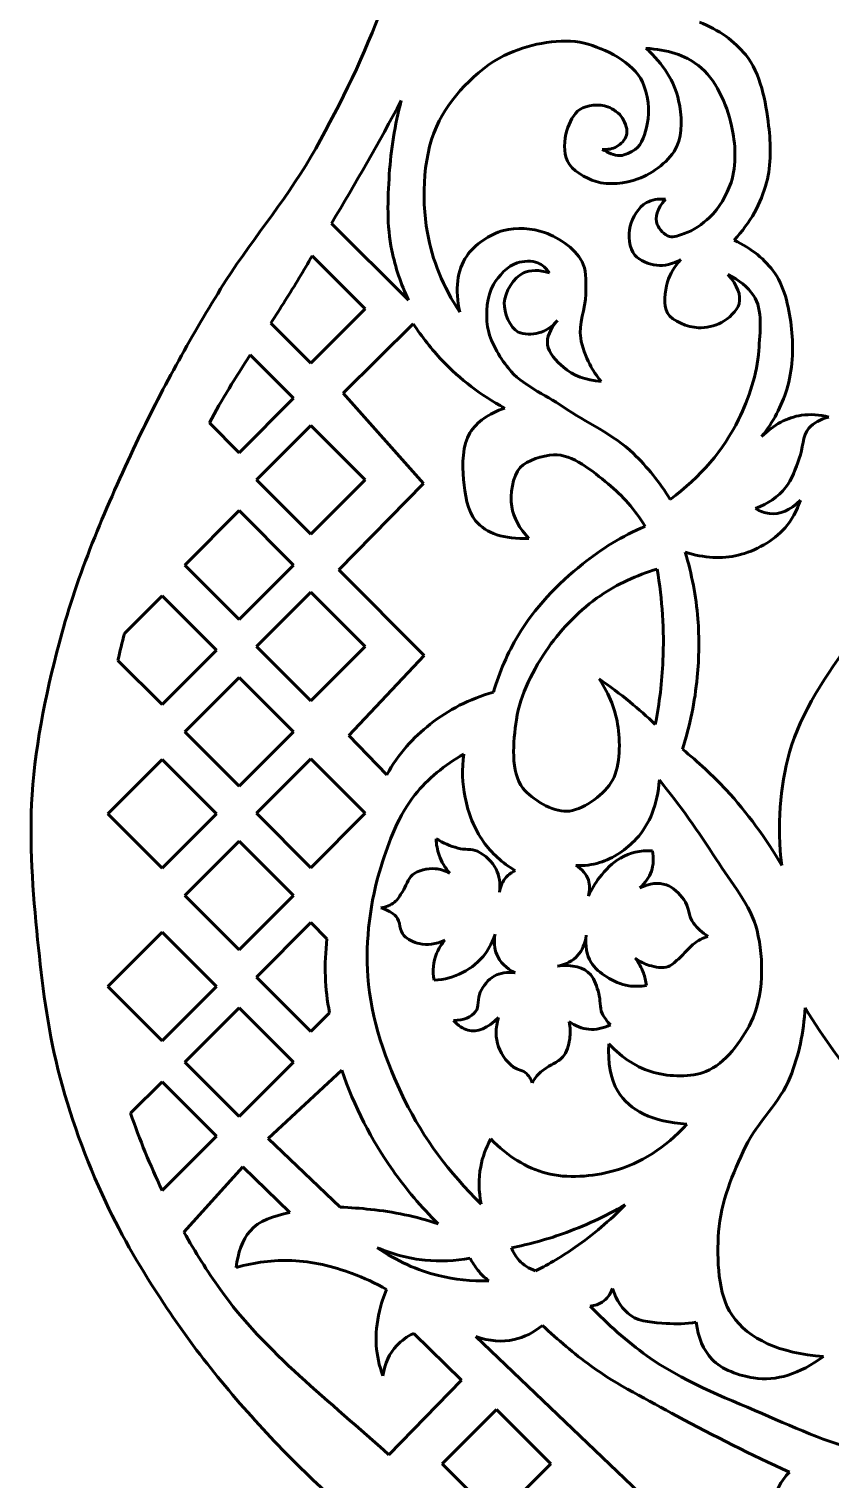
# Model space of a CAD drawing. Header units: millimetres. Extents: x -133 to 552, y -80 to 418.
# Drawn here: x 283.8 to 381.1, y 97.1 to 273.1 of the extents above; entities that cross this region are included whole.
import ezdxf

# ---------------------------------------------------------------- set-up
doc = ezdxf.new("R2010")
doc.units = ezdxf.units.MM
doc.linetypes.add('K5LT32769', pattern=[0])

msp = doc.modelspace()

# ---------------------------------------------------------------- linework, layer by layer
at = {"color": 30, "linetype": 'K5LT32769', "lineweight": 60, "true_color": 0xff8000}
for p, q in [((329.803, 240.208), (320.453, 249.509)), ((324.542, 239.162), (318.12, 245.584)), ((317.942, 232.563), (324.542, 239.162)), ((317.942, 232.563), (313.091, 237.414)), ((330.382, 237.356), (321.856, 228.912)), ((315.854, 228.299), (310.591, 233.562)), ((321.856, 228.912), (331.618, 217.966)), ((309.254, 221.7), (315.854, 228.299)), ((309.254, 221.7), (305.64, 225.314)), ((311.343, 218.4), (317.942, 224.999)), ((324.542, 218.4), (317.942, 224.999)), ((317.942, 211.8), (311.343, 218.4)), ((317.942, 211.8), (324.542, 218.4)), ((331.618, 217.966), (321.346, 207.497)), ((302.655, 208.064), (309.254, 214.663)), ((315.854, 208.064), (309.254, 214.663)), ((309.254, 201.464), (302.655, 208.064)), ((309.254, 201.464), (315.854, 208.064)), ((321.346, 207.497), (331.681, 197.091)), ((295.341, 199.743), (299.921, 204.323)), ((306.521, 197.724), (299.921, 204.323)), ((311.343, 198.164), (317.942, 204.764)), ((324.542, 198.164), (317.942, 204.764)), ((299.921, 191.124), (306.521, 197.724)), ((317.942, 191.565), (311.343, 198.164)), ((317.942, 191.565), (324.542, 198.164)), ((299.921, 191.124), (294.551, 196.494)), ((331.681, 197.091), (322.54, 187.384)), ((302.655, 187.824), (309.254, 194.424)), ((315.854, 187.824), (309.254, 194.424)), ((309.254, 181.225), (302.655, 187.824)), ((309.254, 181.225), (315.854, 187.824)), ((322.54, 187.384), (327.174, 182.591)), ((293.321, 177.853), (299.921, 184.453)), ((306.521, 177.853), (299.921, 184.453)), ((311.343, 177.925), (317.942, 184.524)), ((324.542, 177.925), (317.942, 184.524)), ((299.921, 171.253), (293.321, 177.853)), ((299.921, 171.253), (306.521, 177.853)), ((317.942, 171.325), (311.343, 177.925)), ((317.942, 171.325), (324.542, 177.925)), ((302.655, 167.954), (309.254, 174.553)), ((315.854, 167.954), (309.254, 174.553)), ((309.254, 161.354), (302.655, 167.954)), ((309.254, 161.354), (315.854, 167.954)), ((311.343, 158.054), (317.942, 164.654)), ((319.911, 162.685), (317.942, 164.654)), ((293.321, 156.916), (299.921, 163.516)), ((306.521, 156.916), (299.921, 163.516)), ((299.921, 150.316), (293.321, 156.916)), ((299.921, 150.316), (306.521, 156.916)), ((317.942, 151.454), (311.343, 158.054)), ((302.655, 147.716), (309.254, 154.316)), ((315.854, 147.716), (309.254, 154.316)), ((317.942, 151.454), (320.215, 153.727)), ((309.254, 141.116), (302.655, 147.716)), ((309.254, 141.116), (315.854, 147.716)), ((312.793, 138.436), (321.691, 146.746)), ((296.082, 141.513), (299.921, 145.352)), ((306.521, 138.753), (299.921, 145.352)), ((299.921, 132.153), (306.521, 138.753)), ((321.507, 130.123), (312.793, 138.436)), ((302.551, 127.097), (309.689, 135.024)), ((309.689, 135.024), (315.395, 129.462)), ((330.438, 114.8), (336.248, 109.138)), ((380.324, 74.01), (337.968, 114.419)), ((327.423, 100.051), (336.248, 109.138)), ((333.874, 98.97), (340.474, 105.57)), ((347.074, 98.97), (340.474, 105.57)), ((340.474, 92.37), (333.874, 98.97)), ((340.474, 92.37), (347.074, 98.97))]:
    msp.add_line(p, q, dxfattribs=at)
for points, knots in [([(326.597, 316.966), (327.893, 313.86), (328.865, 310.69), (329.512, 307.454), (330.164, 304.189), (330.386, 300.798), (330.477, 297.462), (330.579, 293.719), (330.57, 289.876), (329.912, 286.212), (329.218, 282.349), (327.671, 278.601), (326.265, 274.91), (323.99, 268.94), (321.132, 263.129), (317.942, 257.598), (314.72, 252.011), (310.388, 247.072), (307, 241.57), (303.26, 235.497), (299.767, 229.215), (296.726, 222.768), (293.219, 215.335), (289.897, 207.663), (287.736, 199.754), (285.995, 193.384), (284.569, 186.761), (284.14, 180.182), (283.76, 174.358), (284.224, 168.413), (284.808, 162.582), (285.335, 157.313), (285.985, 151.983), (287.274, 146.862), (288.663, 141.34), (290.637, 135.864), (293.068, 130.711), (295.072, 126.465), (297.513, 122.368), (300.096, 118.443), (304.148, 112.285), (308.931, 106.505), (314.028, 101.183), (318.843, 96.154), (324.152, 91.496), (329.686, 87.251), (333.158, 84.587), (337.549, 82.867), (340.474, 79.73), (343.298, 76.701), (345.703, 72.763), (347.07, 68.88), (348.813, 63.929), (348.886, 57.986), (348.241, 52.729), (347.595, 47.464), (346.087, 41.696), (343.186, 37.318), (340.863, 33.811), (337.441, 30.546), (333.878, 28.256), (330.02, 25.777), (325.223, 24.21), (320.686, 23.386), (315.793, 22.497), (310.351, 22.384), (305.521, 23.509), (301.746, 24.388), (297.623, 25.758), (294.61, 28.133), (292.156, 30.066), (290.115, 32.552), (288.488, 35.591)], [0, 0, 0, 0, 1, 1, 1, 2, 2, 2, 3, 3, 3, 4, 4, 4, 5, 5, 5, 6, 6, 6, 7, 7, 7, 8, 8, 8, 9, 9, 9, 10, 10, 10, 11, 11, 11, 12, 12, 12, 13, 13, 13, 14, 14, 14, 15, 15, 15, 16, 16, 16, 17, 17, 17, 18, 18, 18, 19, 19, 19, 20, 20, 20, 21, 21, 21, 22, 22, 22, 23, 23, 23, 24, 24, 24, 24]), ([(365.084, 273.968), (367.467, 273.008), (369.344, 271.677), (370.714, 269.974), (372.506, 267.748), (373.154, 264.331), (373.493, 261.387), (373.753, 259.139), (373.809, 256.661), (373.245, 254.501), (372.586, 251.98), (371.273, 249.643), (369.304, 247.49)], [0, 0, 0, 0, 1, 1, 1, 2, 2, 2, 3, 3, 3, 4, 4, 4, 4]), ([(336.023, 238.741), (333.986, 241.858), (332.675, 245.077), (332.091, 248.399), (331.324, 252.753), (331.554, 258.192), (333.534, 261.989), (335.249, 265.276), (338.605, 268.719), (342.047, 270.203), (344.706, 271.349), (348.336, 272.078), (351.107, 271.397), (353.677, 270.766), (357.084, 269.053), (358.176, 266.718), (358.842, 265.294), (359.136, 263.198), (358.764, 261.583), (358.517, 260.514), (358.159, 259.077), (357.28, 258.504), (356.794, 258.188), (356.077, 257.781), (355.47, 257.753), (354.751, 257.719), (354.027, 258.114), (353.297, 258.504)], [0, 0, 0, 0, 1, 1, 1, 2, 2, 2, 3, 3, 3, 4, 4, 4, 5, 5, 5, 6, 6, 6, 7, 7, 7, 8, 8, 8, 9, 9, 9, 9]), ([(353.297, 258.504), (353.978, 258.456), (354.563, 258.572), (355.054, 258.853), (355.552, 259.138), (356.102, 259.702), (356.254, 260.22), (356.431, 260.824), (356.124, 261.722), (355.771, 262.287), (355.389, 262.898), (354.622, 263.44), (353.953, 263.688), (352.967, 264.053), (351.427, 263.916), (350.586, 263.354), (349.845, 262.859), (349.303, 261.731), (349.019, 260.82), (348.662, 259.679), (348.586, 258.085), (349.069, 257.086), (349.621, 255.943), (351.273, 255.026), (352.553, 254.618), (354.08, 254.133), (356.12, 254.385), (357.638, 254.935), (359.475, 255.601), (361.586, 257.181), (362.372, 258.886), (363.081, 260.422), (362.953, 262.707), (362.572, 264.438), (362.06, 266.767), (360.737, 268.878), (358.605, 270.773)], [0, 0, 0, 0, 1, 1, 1, 2, 2, 2, 3, 3, 3, 4, 4, 4, 5, 5, 5, 6, 6, 6, 7, 7, 7, 8, 8, 8, 9, 9, 9, 10, 10, 10, 11, 11, 11, 12, 12, 12, 12]), ([(358.605, 270.773), (361.199, 270.641), (363.325, 269.946), (364.983, 268.685), (367.039, 267.122), (368.403, 264.01), (368.993, 261.391), (369.48, 259.226), (369.626, 256.61), (368.924, 254.512), (368.415, 252.993), (367.503, 251.376), (366.331, 250.26), (365.471, 249.441), (364.393, 248.662), (363.254, 248.289), (362.683, 248.103), (361.979, 247.805), (361.456, 247.944), (360.863, 248.101), (360.188, 248.843), (359.97, 249.395), (359.631, 250.255), (359.965, 251.281), (360.972, 252.472)], [0, 0, 0, 0, 1, 1, 1, 2, 2, 2, 3, 3, 3, 4, 4, 4, 5, 5, 5, 6, 6, 6, 7, 7, 7, 8, 8, 8, 8]), ([(328.911, 264.433), (328.147, 261.474), (327.667, 258.496), (327.473, 255.5), (327.274, 252.433), (327.147, 249.233), (327.772, 246.241), (328.201, 244.185), (328.878, 242.174), (329.803, 240.208)], [0, 0, 0, 0, 1, 1, 1, 2, 2, 2, 3, 3, 3, 3]), ([(360.972, 252.472), (360.075, 252.531), (359.307, 252.389), (358.668, 252.046), (357.72, 251.537), (356.923, 250.24), (356.68, 249.194), (356.431, 248.122), (356.579, 246.484), (357.256, 245.679), (357.812, 245.018), (358.992, 244.536), (359.907, 244.44), (360.853, 244.341), (361.832, 244.581), (362.845, 245.161)], [0, 0, 0, 0, 1, 1, 1, 2, 2, 2, 3, 3, 3, 4, 4, 4, 5, 5, 5, 5]), ([(353.165, 230.353), (352.624, 231.005), (352.163, 231.696), (351.783, 232.427), (351.271, 233.411), (350.865, 234.519), (350.688, 235.596), (350.403, 237.329), (351.298, 239.165), (351.293, 240.955), (351.29, 242.153), (351.412, 243.518), (351.005, 244.556), (350.32, 246.302), (348.126, 247.778), (346.309, 248.416), (344.817, 248.94), (342.845, 249.085), (341.325, 248.675), (339.668, 248.228), (337.788, 246.938), (336.86, 245.564), (335.688, 243.828), (335.409, 241.554), (336.023, 238.741)], [0, 0, 0, 0, 1, 1, 1, 2, 2, 2, 3, 3, 3, 4, 4, 4, 5, 5, 5, 6, 6, 6, 7, 7, 7, 8, 8, 8, 8]), ([(369.304, 247.49), (371.435, 246.483), (373.079, 245.149), (374.233, 243.487), (375.52, 241.635), (376.019, 239.015), (376.273, 236.711), (376.537, 234.317), (376.387, 231.678), (375.685, 229.382), (375.066, 227.355), (374.052, 225.442), (372.643, 223.644)], [0, 0, 0, 0, 1, 1, 1, 2, 2, 2, 3, 3, 3, 4, 4, 4, 4]), ([(318.12, 245.584), (317.591, 244.696), (317.063, 243.808), (316.536, 242.92), (315.432, 241.061), (314.268, 239.234), (313.091, 237.414)], [0, 0, 0, 0, 1, 1, 1, 2, 2, 2, 2]), ([(361.549, 216.036), (360.261, 218.109), (358.773, 219.962), (357.083, 221.596), (354.656, 223.941), (351.37, 225.337), (348.556, 227.271), (346.33, 228.8), (343.552, 229.876), (341.93, 231.938), (340.801, 233.373), (339.663, 235.204), (339.395, 236.979), (339.149, 238.608), (339.286, 240.707), (340.115, 242.107), (340.736, 243.154), (341.811, 244.383), (342.967, 244.729), (343.724, 244.955), (344.775, 245.048), (345.502, 244.729), (346.024, 244.499), (346.485, 244.106), (346.885, 243.547)], [0, 0, 0, 0, 1, 1, 1, 2, 2, 2, 3, 3, 3, 4, 4, 4, 5, 5, 5, 6, 6, 6, 7, 7, 7, 8, 8, 8, 8]), ([(362.845, 245.161), (362.061, 244.315), (361.524, 243.403), (361.232, 242.424), (360.885, 241.261), (360.691, 239.567), (361.232, 238.65), (361.826, 237.642), (363.669, 236.926), (364.977, 236.864), (365.88, 236.821), (366.973, 237.054), (367.771, 237.498), (368.64, 237.981), (369.68, 238.919), (369.903, 239.774), (370.174, 240.813), (369.722, 241.994), (368.549, 243.317)], [0, 0, 0, 0, 1, 1, 1, 2, 2, 2, 3, 3, 3, 4, 4, 4, 5, 5, 5, 6, 6, 6, 6]), ([(346.885, 243.547), (345.636, 243.905), (344.589, 243.895), (343.745, 243.519), (342.585, 243.001), (341.457, 241.144), (341.412, 239.889), (341.371, 238.745), (342.09, 236.84), (343.111, 236.345), (343.756, 236.033), (344.827, 236.034), (345.589, 236.23), (346.425, 236.446), (347.184, 236.945), (347.865, 237.728)], [0, 0, 0, 0, 1, 1, 1, 2, 2, 2, 3, 3, 3, 4, 4, 4, 5, 5, 5, 5]), ([(368.549, 243.317), (369.927, 242.654), (370.964, 241.809), (371.66, 240.782), (372.825, 239.064), (372.449, 236.291), (372.294, 234.098), (372.093, 231.255), (371.095, 228.294), (369.845, 225.744), (368.012, 222.003), (365.247, 218.767), (361.549, 216.036)], [0, 0, 0, 0, 1, 1, 1, 2, 2, 2, 3, 3, 3, 4, 4, 4, 4]), ([(375.079, 171.582), (374.501, 176.44), (374.821, 181.031), (376.039, 185.357), (377.414, 190.238), (380.556, 194.829), (383.595, 198.983), (387.081, 203.746), (391.504, 208.029), (396.106, 211.741), (401.091, 215.762), (407.198, 218.347), (412.581, 221.899), (415.926, 224.105), (420.246, 225.553), (422.491, 228.711), (423.728, 230.452), (425.21, 232.675), (425.238, 234.742), (425.259, 236.322), (424.761, 237.935), (423.744, 239.581)], [0, 0, 0, 0, 1, 1, 1, 2, 2, 2, 3, 3, 3, 4, 4, 4, 5, 5, 5, 6, 6, 6, 7, 7, 7, 7]), ([(347.865, 237.728), (346.964, 236.692), (346.561, 235.712), (346.655, 234.79), (346.753, 233.824), (347.782, 232.778), (348.585, 232.082), (349.767, 231.057), (351.293, 230.481), (353.165, 230.353)], [0, 0, 0, 0, 1, 1, 1, 2, 2, 2, 3, 3, 3, 3]), ([(330.382, 237.356), (331.427, 235.735), (332.599, 234.242), (333.898, 232.878), (336.068, 230.598), (338.591, 228.677), (341.468, 227.115)], [0, 0, 0, 0, 1, 1, 1, 2, 2, 2, 2]), ([(341.468, 227.115), (339.506, 226.447), (338.101, 225.444), (337.252, 224.104), (336.314, 222.623), (336.319, 220.288), (336.478, 218.427), (336.622, 216.738), (336.952, 214.618), (337.941, 213.438), (339.234, 211.894), (341.384, 211.177), (344.392, 211.287)], [0, 0, 0, 0, 1, 1, 1, 2, 2, 2, 3, 3, 3, 4, 4, 4, 4]), ([(380.802, 226.029), (379.775, 225.759), (378.969, 225.31), (378.382, 224.681), (377.559, 223.8), (377.677, 222.184), (377.206, 220.982), (376.733, 219.775), (376.341, 218.426), (375.547, 217.456), (374.64, 216.348), (373.418, 215.507), (371.883, 214.932)], [0, 0, 0, 0, 1, 1, 1, 2, 2, 2, 3, 3, 3, 4, 4, 4, 4]), ([(372.643, 223.644), (374.123, 225.118), (375.737, 225.982), (377.483, 226.237), (378.54, 226.391), (379.647, 226.322), (380.802, 226.029)], [0, 0, 0, 0, 1, 1, 1, 2, 2, 2, 2]), ([(344.392, 211.287), (343.229, 212.512), (342.541, 213.802), (342.328, 215.158), (342.093, 216.655), (342.402, 218.84), (343.36, 219.889), (344.217, 220.827), (346.082, 221.358), (347.403, 221.438), (349.692, 221.575), (352.117, 219.46), (354.027, 217.911), (355.765, 216.5), (357.256, 214.78), (358.5, 212.749)], [0, 0, 0, 0, 1, 1, 1, 2, 2, 2, 3, 3, 3, 4, 4, 4, 5, 5, 5, 5]), ([(377.345, 215.935), (376.9, 214.643), (376.278, 213.525), (375.478, 212.582), (374.109, 210.966), (371.848, 209.751), (369.808, 209.263), (367.809, 208.784), (365.666, 208.9), (363.378, 209.609)], [0, 0, 0, 0, 1, 1, 1, 2, 2, 2, 3, 3, 3, 3]), ([(371.883, 214.932), (372.451, 214.589), (373.016, 214.381), (373.576, 214.31), (374.852, 214.148), (376.108, 214.689), (377.345, 215.935)], [0, 0, 0, 0, 1, 1, 1, 2, 2, 2, 2]), ([(358.5, 212.749), (355.657, 211.588), (353.217, 209.997), (350.93, 208.19), (347.902, 205.798), (345.057, 202.816), (343.089, 199.505), (341.829, 197.386), (340.833, 195.096), (340.102, 192.636)], [0, 0, 0, 0, 1, 1, 1, 2, 2, 2, 3, 3, 3, 3]), ([(363.378, 209.609), (364.172, 206.946), (364.679, 204.259), (364.9, 201.546), (365.09, 199.199), (365.052, 196.793), (364.828, 194.449), (364.547, 191.5), (363.949, 188.585), (363.036, 185.703)], [0, 0, 0, 0, 1, 1, 1, 2, 2, 2, 3, 3, 3, 3]), ([(359.954, 207.567), (357.429, 206.821), (355.135, 205.746), (353.072, 204.341), (350.651, 202.692), (348.433, 200.433), (346.764, 198.033), (344.975, 195.46), (343.334, 192.341), (342.893, 189.288), (342.508, 186.621), (342.138, 182.886), (343.681, 180.972), (344.79, 179.598), (347.259, 178.135), (348.986, 178.177), (350.825, 178.221), (353.308, 180.004), (354.362, 181.617), (355.484, 183.335), (355.511, 186.181), (355.222, 188.356), (354.954, 190.376), (354.19, 192.336), (352.929, 194.234)], [0, 0, 0, 0, 1, 1, 1, 2, 2, 2, 3, 3, 3, 4, 4, 4, 5, 5, 5, 6, 6, 6, 7, 7, 7, 8, 8, 8, 8]), ([(359.739, 188.714), (360.246, 191.289), (360.557, 193.87), (360.67, 196.456), (360.833, 200.149), (360.594, 203.852), (359.954, 207.567)], [0, 0, 0, 0, 1, 1, 1, 2, 2, 2, 2]), ([(352.929, 194.234), (354.213, 193.353), (355.455, 192.421), (356.656, 191.438), (357.716, 190.57), (358.744, 189.662), (359.739, 188.714)], [0, 0, 0, 0, 1, 1, 1, 2, 2, 2, 2]), ([(327.174, 182.591), (328.552, 185.185), (330.364, 187.101), (332.435, 188.75), (334.633, 190.5), (337.189, 191.795), (340.102, 192.636)], [0, 0, 0, 0, 1, 1, 1, 2, 2, 2, 2]), ([(336.513, 185.115), (334.138, 183.768), (332.156, 182.116), (330.568, 180.16), (328.601, 177.737), (327.435, 174.497), (326.48, 171.489), (325.138, 167.261), (324.565, 162.499), (324.87, 158.111), (325.223, 153.019), (327.043, 147.721), (329.329, 143.123), (331.622, 138.511), (334.718, 134.3), (338.619, 130.488)], [0, 0, 0, 0, 1, 1, 1, 2, 2, 2, 3, 3, 3, 4, 4, 4, 5, 5, 5, 5]), ([(336.513, 185.115), (336.267, 183.298), (336.315, 181.544), (336.659, 179.854), (337.039, 177.985), (337.774, 176.012), (338.881, 174.477), (339.876, 173.099), (341.166, 171.928), (342.752, 170.965)], [0, 0, 0, 0, 1, 1, 1, 2, 2, 2, 3, 3, 3, 3]), ([(363.036, 185.703), (364.935, 184.171), (366.704, 182.523), (368.341, 180.757), (370.91, 177.986), (373.156, 174.928), (375.079, 171.582)], [0, 0, 0, 0, 1, 1, 1, 2, 2, 2, 2]), ([(350.103, 171.6), (351.143, 171.528), (352.068, 171.687), (352.972, 171.946), (354.631, 172.421), (356.282, 173.585), (357.424, 174.824), (359.078, 176.619), (360.014, 179.002), (360.232, 181.971)], [0, 0, 0, 0, 1, 1, 1, 2, 2, 2, 3, 3, 3, 3]), ([(360.232, 181.971), (362.716, 178.886), (365.015, 175.681), (367.128, 172.357), (368.912, 169.552), (371.315, 166.78), (372.083, 163.687), (372.942, 160.225), (372.905, 155.691), (371.34, 152.538), (370.209, 150.263), (368.195, 147.493), (365.889, 146.592), (364.083, 145.887), (361.515, 145.93), (359.572, 146.469), (357.585, 147.019), (355.768, 148.175), (354.122, 149.937)], [0, 0, 0, 0, 1, 1, 1, 2, 2, 2, 3, 3, 3, 4, 4, 4, 5, 5, 5, 6, 6, 6, 6]), ([(340.848, 168.372), (340.962, 169.425), (340.824, 170.347), (340.434, 171.138), (339.993, 172.03), (339.071, 172.908), (338.152, 173.316), (337.458, 173.624), (336.56, 173.485), (335.801, 173.696), (334.878, 173.952), (333.991, 174.332), (333.139, 174.837)], [0, 0, 0, 0, 1, 1, 1, 2, 2, 2, 3, 3, 3, 4, 4, 4, 4]), ([(333.139, 174.837), (333.169, 174.132), (333.296, 173.463), (333.52, 172.832), (333.797, 172.05), (334.223, 171.324), (334.799, 170.654)], [0, 0, 0, 0, 1, 1, 1, 2, 2, 2, 2]), ([(359.402, 173.363), (357.875, 173.475), (356.649, 173.113), (355.53, 172.499), (354.55, 171.961), (353.69, 171.04), (352.985, 170.136), (352.448, 169.447), (351.994, 168.691), (351.624, 167.867)], [0, 0, 0, 0, 1, 1, 1, 2, 2, 2, 3, 3, 3, 3]), ([(357.846, 168.869), (358.533, 169.475), (359.005, 170.155), (359.264, 170.909), (359.519, 171.655), (359.566, 172.473), (359.402, 173.363)], [0, 0, 0, 0, 1, 1, 1, 2, 2, 2, 2]), ([(334.799, 170.654), (334.213, 170.974), (333.626, 171.159), (333.036, 171.207), (332.12, 171.282), (330.954, 171.011), (330.27, 170.446), (329.704, 169.979), (329.507, 169.057), (329.06, 168.407), (328.758, 167.967), (328.495, 167.45), (328.092, 167.128), (327.64, 166.766), (327.087, 166.536), (326.433, 166.436)], [0, 0, 0, 0, 1, 1, 1, 2, 2, 2, 3, 3, 3, 4, 4, 4, 5, 5, 5, 5]), ([(342.752, 170.965), (342.307, 170.762), (341.937, 170.497), (341.644, 170.17), (341.221, 169.699), (340.956, 169.1), (340.848, 168.372)], [0, 0, 0, 0, 1, 1, 1, 2, 2, 2, 2]), ([(351.624, 167.867), (351.82, 168.597), (351.82, 169.253), (351.624, 169.837), (351.391, 170.527), (350.884, 171.115), (350.103, 171.6)], [0, 0, 0, 0, 1, 1, 1, 2, 2, 2, 2]), ([(366.109, 162.992), (365.412, 163.439), (364.836, 163.969), (364.38, 164.582), (363.778, 165.393), (363.807, 166.649), (363.205, 167.452), (362.661, 168.176), (361.874, 168.979), (361.061, 169.249), (360.121, 169.563), (359.049, 169.436), (357.846, 168.869)], [0, 0, 0, 0, 1, 1, 1, 2, 2, 2, 3, 3, 3, 4, 4, 4, 4]), ([(326.433, 166.436), (327.219, 166.235), (327.841, 165.89), (328.3, 165.399), (328.835, 164.825), (328.69, 163.644), (329.233, 163.083), (329.691, 162.611), (330.448, 162.271), (331.1, 162.115), (332.072, 161.882), (333.109, 162.02), (334.211, 162.53)], [0, 0, 0, 0, 1, 1, 1, 2, 2, 2, 3, 3, 3, 4, 4, 4, 4]), ([(320.215, 153.727), (319.935, 155.181), (319.767, 156.638), (319.713, 158.1), (319.656, 159.624), (319.722, 161.153), (319.911, 162.685)], [0, 0, 0, 0, 1, 1, 1, 2, 2, 2, 2]), ([(334.211, 162.53), (333.776, 162.022), (333.442, 161.481), (333.208, 160.905), (332.81, 159.921), (332.706, 158.838), (332.897, 157.655)], [0, 0, 0, 0, 1, 1, 1, 2, 2, 2, 2]), ([(332.897, 157.655), (334.168, 157.74), (335.32, 158.051), (336.354, 158.589), (337.396, 159.131), (338.42, 159.957), (339.12, 160.905), (339.63, 161.595), (340.021, 162.379), (340.295, 163.256)], [0, 0, 0, 0, 1, 1, 1, 2, 2, 2, 3, 3, 3, 3]), ([(340.295, 163.256), (340.141, 162.334), (340.21, 161.516), (340.503, 160.801), (340.88, 159.88), (341.629, 159.131), (342.75, 158.554)], [0, 0, 0, 0, 1, 1, 1, 2, 2, 2, 2]), ([(347.866, 159.384), (348.918, 159.595), (349.736, 160.021), (350.321, 160.663), (350.883, 161.281), (351.229, 162.099), (351.358, 163.117)], [0, 0, 0, 0, 1, 1, 1, 2, 2, 2, 2]), ([(351.358, 163.117), (351.205, 161.832), (351.401, 160.738), (351.945, 159.833), (352.369, 159.131), (353.133, 158.532), (353.847, 158.07), (354.636, 157.559), (355.582, 157.143), (356.509, 156.999), (357.201, 156.891), (357.915, 156.903), (358.652, 157.033)], [0, 0, 0, 0, 1, 1, 1, 2, 2, 2, 3, 3, 3, 4, 4, 4, 4]), ([(357.296, 160.361), (357.834, 159.948), (358.405, 159.652), (359.008, 159.472), (359.735, 159.255), (360.647, 159.077), (361.329, 159.328), (361.836, 159.515), (362.262, 160.009), (362.698, 160.385), (363.27, 160.879), (363.71, 161.53), (364.306, 161.993), (364.596, 162.218), (364.895, 162.444), (365.218, 162.617), (365.501, 162.769), (365.806, 162.89), (366.109, 162.992)], [0, 0, 0, 0, 1, 1, 1, 2, 2, 2, 3, 3, 3, 4, 4, 4, 5, 5, 5, 6, 6, 6, 6]), ([(358.652, 157.033), (358.591, 157.569), (358.47, 158.081), (358.291, 158.571), (358.058, 159.206), (357.727, 159.802), (357.296, 160.361)], [0, 0, 0, 0, 1, 1, 1, 2, 2, 2, 2]), ([(342.75, 158.554), (341.752, 158.69), (340.899, 158.564), (340.192, 158.174), (339.481, 157.783), (338.872, 156.957), (338.498, 156.204), (338.149, 155.503), (338.385, 154.415), (337.945, 153.853), (337.415, 153.177), (336.517, 152.819), (335.248, 152.781)], [0, 0, 0, 0, 1, 1, 1, 2, 2, 2, 3, 3, 3, 4, 4, 4, 4]), ([(354.296, 152.263), (353.864, 152.682), (353.53, 153.143), (353.294, 153.645), (352.954, 154.367), (353.11, 155.286), (352.879, 156.065), (352.648, 156.842), (352.405, 157.763), (351.911, 158.312), (351.065, 159.252), (349.717, 159.61), (347.866, 159.384)], [0, 0, 0, 0, 1, 1, 1, 2, 2, 2, 3, 3, 3, 4, 4, 4, 4]), ([(335.248, 152.781), (335.814, 152.159), (336.402, 151.767), (337.011, 151.606), (338.166, 151.299), (339.399, 151.818), (340.71, 153.161)], [0, 0, 0, 0, 1, 1, 1, 2, 2, 2, 2]), ([(340.71, 153.161), (340.33, 151.838), (340.33, 150.652), (340.71, 149.601), (341.083, 148.571), (341.903, 147.403), (342.923, 146.904), (343.191, 146.773), (343.537, 146.747), (343.787, 146.593), (344.252, 146.306), (344.586, 145.846), (344.789, 145.21)], [0, 0, 0, 0, 1, 1, 1, 2, 2, 2, 3, 3, 3, 4, 4, 4, 4]), ([(377.913, 154.329), (377.751, 151.337), (377.148, 148.527), (376.106, 145.899), (374.895, 142.844), (372.11, 140.459), (370.687, 137.469), (369.15, 134.238), (367.654, 130.65), (367.418, 127.146), (367.194, 123.82), (367.326, 119.473), (369.052, 116.996), (371.096, 114.064), (374.795, 112.401), (380.149, 112.007)], [0, 0, 0, 0, 1, 1, 1, 2, 2, 2, 3, 3, 3, 4, 4, 4, 5, 5, 5, 5]), ([(377.913, 154.329), (380.186, 150.604), (382.716, 147.1), (385.502, 143.816), (388.887, 139.826), (392.595, 135.849), (396.792, 132.825), (402.622, 128.624), (409.288, 125.658), (416.791, 123.927)], [0, 0, 0, 0, 1, 1, 1, 2, 2, 2, 3, 3, 3, 3]), ([(344.789, 145.21), (345.02, 145.624), (345.297, 145.993), (345.619, 146.317), (345.924, 146.622), (346.297, 146.867), (346.656, 147.112), (347.086, 147.405), (347.593, 147.588), (348.004, 147.907), (348.185, 148.046), (348.371, 148.192), (348.523, 148.356), (349.039, 148.914), (349.235, 149.782), (349.353, 150.534), (349.459, 151.215), (349.436, 151.918), (349.283, 152.643)], [0, 0, 0, 0, 1, 1, 1, 2, 2, 2, 3, 3, 3, 4, 4, 4, 5, 5, 5, 6, 6, 6, 6]), ([(349.283, 152.643), (350.059, 152.094), (350.854, 151.783), (351.669, 151.709), (352.523, 151.633), (353.399, 151.817), (354.296, 152.263)], [0, 0, 0, 0, 1, 1, 1, 2, 2, 2, 2]), ([(354.122, 149.937), (353.937, 147.613), (354.292, 145.702), (355.185, 144.205), (356.61, 141.816), (359.406, 140.478), (363.572, 140.19)], [0, 0, 0, 0, 1, 1, 1, 2, 2, 2, 2]), ([(333.391, 128.117), (331.346, 130.144), (329.511, 132.311), (327.885, 134.617), (325.285, 138.303), (323.221, 142.346), (321.691, 146.746)], [0, 0, 0, 0, 1, 1, 1, 2, 2, 2, 2]), ([(339.773, 138.398), (341.827, 136.285), (344.073, 134.899), (346.512, 134.24), (349.03, 133.56), (352.145, 133.834), (354.684, 134.527), (357.955, 135.421), (360.918, 137.309), (363.572, 140.19)], [0, 0, 0, 0, 1, 1, 1, 2, 2, 2, 3, 3, 3, 3]), ([(338.619, 130.488), (338.298, 132.052), (338.276, 133.566), (338.555, 135.029), (338.774, 136.183), (339.18, 137.306), (339.773, 138.398)], [0, 0, 0, 0, 1, 1, 1, 2, 2, 2, 2]), ([(342.288, 125.188), (344.403, 125.608), (346.466, 126.172), (348.476, 126.882), (351.101, 127.81), (353.637, 128.985), (356.081, 130.408)], [0, 0, 0, 0, 1, 1, 1, 2, 2, 2, 2]), ([(345.226, 122.388), (346.903, 123.24), (348.505, 124.196), (350.031, 125.257), (352.199, 126.764), (354.215, 128.481), (356.081, 130.408)], [0, 0, 0, 0, 1, 1, 1, 2, 2, 2, 2]), ([(308.899, 122.8), (309.098, 124.63), (309.655, 126.103), (310.571, 127.221), (311.608, 128.485), (313.522, 129.065), (315.395, 129.462)], [0, 0, 0, 0, 1, 1, 1, 2, 2, 2, 2]), ([(321.507, 130.123), (322.748, 130.086), (323.993, 129.972), (325.207, 129.849), (327.966, 129.57), (330.694, 128.992), (333.391, 128.117)], [0, 0, 0, 0, 1, 1, 1, 2, 2, 2, 2]), ([(302.551, 127.097), (303.913, 124.681), (305.383, 122.354), (306.949, 120.152), (312.398, 112.486), (320.357, 106.504), (327.423, 100.051)], [0, 0, 0, 0, 1, 1, 1, 2, 2, 2, 2]), ([(326.008, 125.203), (327.911, 124.385), (329.847, 123.878), (331.816, 123.682), (333.609, 123.505), (335.43, 123.585), (337.278, 123.924)], [0, 0, 0, 0, 1, 1, 1, 2, 2, 2, 2]), ([(339.525, 121.193), (337.423, 121.128), (335.395, 121.335), (333.441, 121.816), (330.831, 122.458), (328.354, 123.587), (326.008, 125.203)], [0, 0, 0, 0, 1, 1, 1, 2, 2, 2, 2]), ([(342.288, 125.188), (342.517, 124.601), (342.828, 124.094), (343.221, 123.667), (343.744, 123.098), (344.413, 122.672), (345.226, 122.388)], [0, 0, 0, 0, 1, 1, 1, 2, 2, 2, 2]), ([(308.899, 122.8), (311.164, 123.436), (313.414, 123.715), (315.649, 123.636), (318.107, 123.55), (320.639, 122.931), (322.968, 122.081), (324.398, 121.559), (325.786, 120.912), (327.133, 120.14)], [0, 0, 0, 0, 1, 1, 1, 2, 2, 2, 3, 3, 3, 3]), ([(337.278, 123.924), (337.54, 123.4), (337.851, 122.916), (338.211, 122.472), (338.594, 122.001), (339.032, 121.575), (339.525, 121.193)], [0, 0, 0, 0, 1, 1, 1, 2, 2, 2, 2]), ([(327.133, 120.14), (326.763, 119.27), (326.475, 118.382), (326.268, 117.478), (325.961, 116.133), (325.793, 114.699), (325.888, 113.33), (325.974, 112.098), (326.239, 110.876), (326.683, 109.666)], [0, 0, 0, 0, 1, 1, 1, 2, 2, 2, 3, 3, 3, 3]), ([(351.848, 118.114), (352.408, 118.171), (352.892, 118.332), (353.302, 118.599), (353.853, 118.957), (354.267, 119.504), (354.546, 120.241)], [0, 0, 0, 0, 1, 1, 1, 2, 2, 2, 2]), ([(354.546, 120.241), (355.033, 118.761), (355.779, 117.666), (356.786, 116.956), (357.897, 116.173), (359.622, 116.12), (361.068, 116.01), (362.266, 115.919), (363.478, 115.968), (364.702, 116.159)], [0, 0, 0, 0, 1, 1, 1, 2, 2, 2, 3, 3, 3, 3]), ([(351.848, 118.114), (353.982, 115.867), (356.276, 113.856), (358.728, 112.082), (362.922, 109.049), (367.927, 107.122), (372.707, 105.057), (377.052, 103.18), (381.462, 101.228), (386.04, 100.111), (390.139, 99.111), (394.344, 98.538), (398.656, 98.39)], [0, 0, 0, 0, 1, 1, 1, 2, 2, 2, 3, 3, 3, 4, 4, 4, 4]), ([(330.438, 114.8), (329.623, 114.417), (328.936, 113.927), (328.377, 113.33), (327.486, 112.379), (326.922, 111.158), (326.683, 109.666)], [0, 0, 0, 0, 1, 1, 1, 2, 2, 2, 2]), ([(337.968, 114.419), (339.604, 113.849), (341.153, 113.727), (342.614, 114.053), (343.821, 114.321), (344.967, 114.895), (346.055, 115.773)], [0, 0, 0, 0, 1, 1, 1, 2, 2, 2, 2]), ([(346.055, 115.773), (347.913, 114), (349.868, 112.363), (351.918, 110.864), (355.166, 108.489), (358.842, 106.701), (362.384, 104.77), (366.839, 102.342), (371.379, 100.072), (376.004, 97.96)], [0, 0, 0, 0, 1, 1, 1, 2, 2, 2, 3, 3, 3, 3]), ([(364.702, 116.159), (364.937, 114.28), (365.568, 112.787), (366.593, 111.679), (367.768, 110.41), (369.947, 109.647), (371.671, 109.389), (374.417, 108.979), (377.243, 109.851), (380.149, 112.007)], [0, 0, 0, 0, 1, 1, 1, 2, 2, 2, 3, 3, 3, 3]), ([(376.004, 97.96), (375.461, 97.411), (375.031, 96.814), (374.714, 96.168), (374.202, 95.124), (373.987, 93.953), (374.069, 92.656)], [0, 0, 0, 0, 1, 1, 1, 2, 2, 2, 2])]:
    msp.add_open_spline(points, degree=3, knots=knots, dxfattribs=at)
for points in [[(328.911, 264.433), (326.247, 259.38), (323.37, 254.432), (320.453, 249.509)], [(310.591, 233.562), (308.849, 230.859), (307.148, 228.136), (305.64, 225.314)], [(295.341, 199.743), (295.061, 198.668), (294.797, 197.584), (294.551, 196.494)], [(296.082, 141.513), (297.173, 138.344), (298.461, 135.202), (299.921, 132.153)]]:
    msp.add_open_spline(points, degree=3, dxfattribs=at)

doc.saveas('drawing.dxf')
